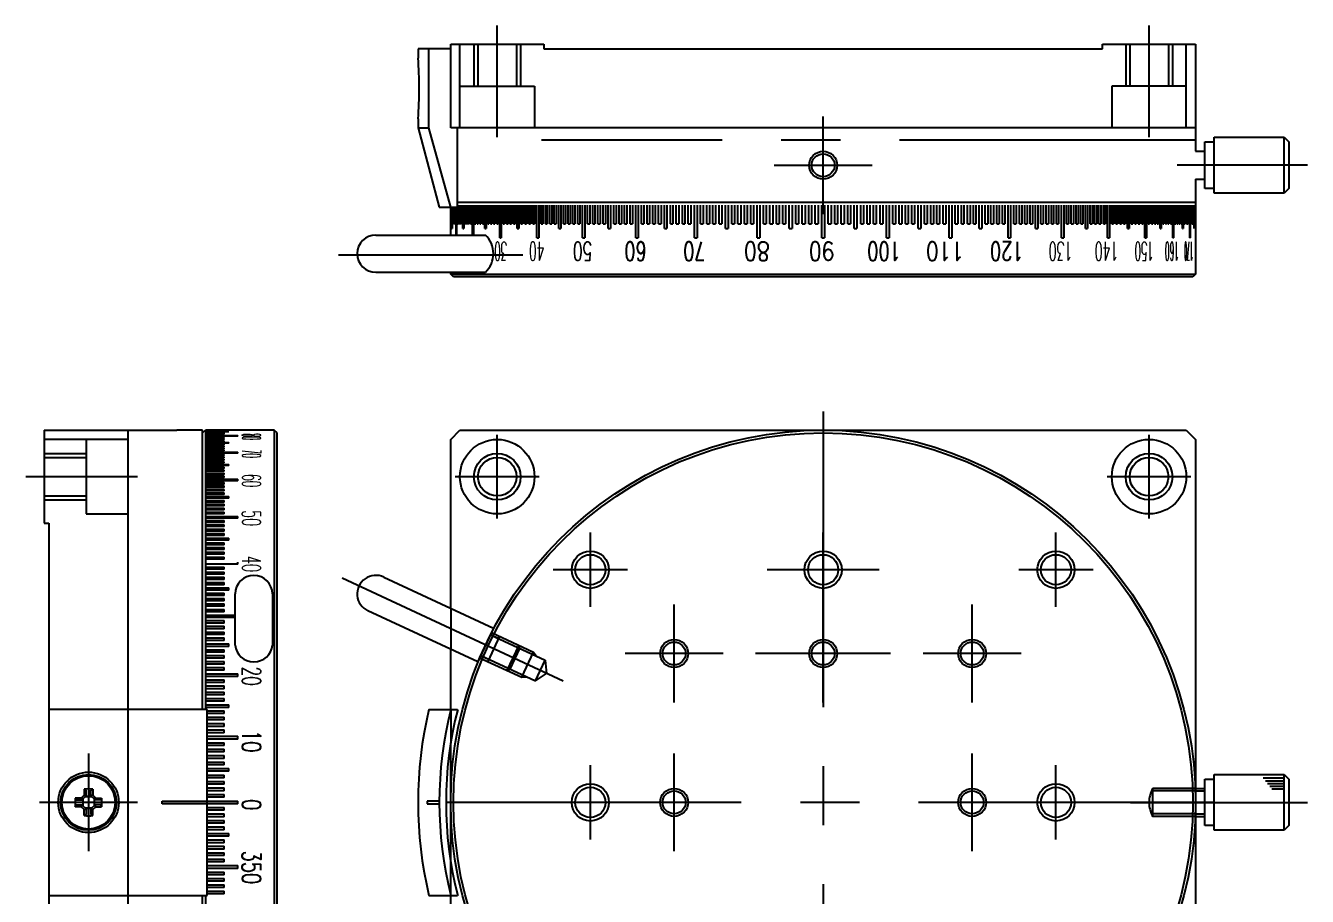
# Model space of a CAD drawing. Extents: x 1 to 298, y 0 to 185.
# Drawn here: x 9.8 to 147.4, y 91.8 to 185.4 of the extents above; entities that cross this region are included whole.
import ezdxf

# ---------------------------------------------------------------- set-up
doc = ezdxf.new("R2010")
doc.units = 0
doc.linetypes.add('CENTER', pattern=[50.8, 31.75, -6.35, 6.35, -6.35])
doc.linetypes.add('DASHED', pattern=[19.05, 12.7, -6.35])
doc.layers.get('0').update_dxf_attribs({"linetype": 'CONTINUOUS'})
doc.layers.add('CENTER', color=1, linetype='CENTER')
doc.styles.get("Standard").update_dxf_attribs({"font": 'txt.shx', "height": 3, "bigfont": 'bigfont.shx'})

msp = doc.modelspace()

# ---------------------------------------------------------------- linework, layer by layer
at = {"color": 7, "linetype": 'CONTINUOUS'}
for p, q in [((55.43, 174.41), (55.43, 183.41)), ((55.43, 183.41), (65.43, 183.41)), ((56.43, 174.41), (56.43, 183.41)), ((65.43, 183.41), (65.43, 182.91)), ((125.43, 182.91), (125.43, 183.41)), ((125.43, 183.41), (135.43, 183.41)), ((134.43, 174.41), (134.43, 183.41)), ((135.43, 183.41), (135.43, 171.91)), ((55.43, 182.91), (51.93, 182.91)), ((51.93, 182.91), (51.93, 181.91)), ((53.09, 174.41), (53.09, 182.91)), ((65.43, 182.91), (125.43, 182.91)), ((51.93, 175.41), (51.93, 174.41)), ((51.93, 174.41), (54.21, 165.91)), ((51.93, 174.41), (53.09, 174.41)), ((55.44, 165.91), (53.09, 174.41)), ((135.43, 174.41), (55.43, 174.41)), ((56.18, 165.91), (56.18, 174.41)), ((136.43, 167.91), (136.43, 172.91)), ((136.43, 172.91), (137.43, 172.91)), ((137.43, 167.41), (137.43, 173.41)), ((137.43, 173.41), (144.93, 173.41)), ((144.93, 173.41), (145.43, 172.91)), ((144.93, 167.41), (144.93, 173.41)), ((145.43, 172.91), (145.43, 167.91)), ((135.43, 171.91), (136.43, 171.91)), ((135.43, 168.91), (135.43, 158.71)), ((135.43, 168.91), (136.43, 168.91)), ((137.43, 167.91), (136.43, 167.91)), ((144.93, 167.41), (137.43, 167.41)), ((145.43, 167.91), (144.93, 167.41)), ((54.21, 165.91), (56.18, 165.91)), ((55.43, 162.91), (55.43, 165.91)), ((55.43, 164.11), (55.43, 165.91)), ((55.44, 165.91), (55.44, 164.11)), ((55.45, 164.11), (55.45, 165.91)), ((55.46, 165.91), (55.46, 164.11)), ((55.48, 164.11), (55.48, 165.91)), ((55.49, 165.91), (55.49, 164.11)), ((55.52, 164.11), (55.52, 165.91)), ((55.54, 165.91), (55.54, 164.11)), ((55.57, 163.61), (55.57, 165.91)), ((55.59, 165.91), (55.59, 163.61)), ((55.63, 164.11), (55.63, 165.91)), ((55.66, 165.91), (55.66, 164.11)), ((55.71, 164.11), (55.71, 165.91)), ((55.75, 165.91), (55.75, 164.11)), ((55.8, 164.11), (55.8, 165.91)), ((55.84, 165.91), (55.84, 164.11)), ((55.9, 164.11), (55.9, 165.91)), ((55.95, 165.91), (55.95, 164.11)), ((56.01, 162.91), (56.01, 165.91)), ((56.06, 165.91), (56.06, 162.91)), ((56.14, 164.11), (56.14, 165.91)), ((135.43, 166.41), (56.18, 166.41)), ((56.19, 166.11), (56.19, 164.11)), ((56.27, 164.11), (56.27, 166.11)), ((56.33, 166.11), (56.33, 164.11)), ((56.42, 164.11), (56.42, 166.11)), ((56.49, 166.11), (56.49, 164.11)), ((56.58, 164.11), (56.58, 166.11)), ((56.65, 166.11), (56.65, 164.11)), ((56.75, 163.61), (56.75, 166.11)), ((56.83, 166.11), (56.83, 163.61)), ((56.94, 164.11), (56.94, 166.11)), ((57.02, 166.11), (57.02, 164.11)), ((57.13, 164.11), (57.13, 166.11)), ((57.22, 166.11), (57.22, 164.11)), ((57.34, 164.11), (57.34, 166.11)), ((57.43, 166.11), (57.43, 164.11)), ((57.56, 164.11), (57.56, 166.11)), ((57.66, 166.11), (57.66, 164.11)), ((57.79, 162.91), (57.79, 166.11)), ((57.89, 166.11), (57.89, 162.91)), ((58.03, 164.11), (58.03, 166.11)), ((58.14, 166.11), (58.14, 164.11)), ((58.29, 164.11), (58.29, 166.11)), ((58.4, 166.11), (58.4, 164.11)), ((58.55, 164.11), (58.55, 166.11)), ((58.67, 166.11), (58.67, 164.11)), ((58.83, 164.11), (58.83, 166.11)), ((58.95, 166.11), (58.95, 164.11)), ((59.11, 163.61), (59.11, 166.11)), ((59.24, 166.11), (59.24, 163.61)), ((59.41, 164.11), (59.41, 166.11)), ((59.54, 166.11), (59.54, 164.11)), ((59.72, 164.11), (59.72, 166.11)), ((59.86, 166.11), (59.86, 164.11)), ((60.04, 164.11), (60.04, 166.11)), ((60.18, 166.11), (60.18, 164.11)), ((60.37, 164.11), (60.37, 166.11)), ((60.52, 166.11), (60.52, 164.11)), ((60.71, 162.61), (60.71, 166.11)), ((60.86, 166.11), (60.86, 162.61)), ((61.07, 164.11), (61.07, 166.11)), ((61.22, 166.11), (61.22, 164.11)), ((61.43, 164.11), (61.43, 166.11)), ((61.59, 166.11), (61.59, 164.11)), ((61.8, 164.11), (61.8, 166.11)), ((61.96, 166.11), (61.96, 164.11)), ((62.18, 164.11), (62.18, 166.11)), ((62.35, 166.11), (62.35, 164.11)), ((62.58, 163.61), (62.58, 166.11)), ((62.75, 166.11), (62.75, 163.61)), ((62.98, 164.11), (62.98, 166.11)), ((63.16, 166.11), (63.16, 164.11)), ((63.39, 164.11), (63.39, 166.11)), ((63.57, 166.11), (63.57, 164.11)), ((63.82, 164.11), (63.82, 166.11)), ((64, 166.11), (64, 164.11)), ((64.25, 164.11), (64.25, 166.11)), ((64.44, 166.11), (64.44, 164.11)), ((64.69, 162.61), (64.69, 166.11)), ((64.88, 166.11), (64.88, 162.61)), ((65.14, 164.11), (65.14, 166.11)), ((65.34, 166.11), (65.34, 164.11)), ((65.6, 164.11), (65.6, 166.11)), ((65.8, 166.11), (65.8, 164.11)), ((66.07, 164.11), (66.07, 166.11)), ((66.28, 166.11), (66.28, 164.11)), ((66.55, 164.11), (66.55, 166.11)), ((66.76, 166.11), (66.76, 164.11)), ((67.04, 163.61), (67.04, 166.11)), ((67.25, 166.11), (67.25, 163.61)), ((67.53, 164.11), (67.53, 166.11)), ((67.75, 166.11), (67.75, 164.11)), ((68.04, 164.11), (68.04, 166.11)), ((68.26, 166.11), (68.26, 164.11)), ((68.55, 164.11), (68.55, 166.11)), ((68.78, 166.11), (68.78, 164.11)), ((69.07, 164.11), (69.07, 166.11)), ((69.3, 166.11), (69.3, 164.11)), ((69.6, 162.61), (69.6, 166.11)), ((69.83, 166.11), (69.83, 162.61)), ((70.14, 164.11), (70.14, 166.11)), ((70.37, 166.11), (70.37, 164.11)), ((70.68, 164.11), (70.68, 166.11)), ((70.92, 166.11), (70.92, 164.11)), ((71.24, 164.11), (71.24, 166.11)), ((71.48, 166.11), (71.48, 164.11)), ((71.8, 164.11), (71.8, 166.11)), ((72.04, 166.11), (72.04, 164.11)), ((72.36, 163.61), (72.36, 166.11)), ((72.61, 166.11), (72.61, 163.61)), ((72.94, 164.11), (72.94, 166.11)), ((73.19, 166.11), (73.19, 164.11)), ((73.52, 164.11), (73.52, 166.11)), ((73.77, 166.11), (73.77, 164.11)), ((74.1, 164.11), (74.1, 166.11)), ((74.36, 166.11), (74.36, 164.11)), ((74.7, 164.11), (74.7, 166.11)), ((74.96, 166.11), (74.96, 164.11)), ((75.3, 162.61), (75.3, 166.11)), ((75.56, 166.11), (75.56, 162.61)), ((75.91, 164.11), (75.91, 166.11)), ((76.17, 166.11), (76.17, 164.11)), ((76.52, 164.11), (76.52, 166.11)), ((76.78, 166.11), (76.78, 164.11)), ((77.14, 164.11), (77.14, 166.11)), ((77.4, 166.11), (77.4, 164.11)), ((77.76, 164.11), (77.76, 166.11)), ((78.03, 166.11), (78.03, 164.11)), ((78.39, 163.61), (78.39, 166.11)), ((78.66, 166.11), (78.66, 163.61)), ((79.02, 164.11), (79.02, 166.11)), ((79.3, 166.11), (79.3, 164.11)), ((79.66, 164.11), (79.66, 166.11)), ((79.94, 166.11), (79.94, 164.11)), ((80.31, 164.11), (80.31, 166.11)), ((80.58, 166.11), (80.58, 164.11)), ((80.95, 164.11), (80.95, 166.11)), ((81.23, 166.11), (81.23, 164.11)), ((81.61, 162.61), (81.61, 166.11)), ((81.89, 166.11), (81.89, 162.61)), ((82.26, 164.11), (82.26, 166.11)), ((82.55, 166.11), (82.55, 164.11)), ((82.93, 164.11), (82.93, 166.11)), ((83.21, 166.11), (83.21, 164.11)), ((83.59, 164.11), (83.59, 166.11)), ((83.88, 166.11), (83.88, 164.11)), ((84.26, 164.11), (84.26, 166.11)), ((84.55, 166.11), (84.55, 164.11)), ((84.93, 163.61), (84.93, 166.11)), ((85.22, 166.11), (85.22, 163.61)), ((85.61, 164.11), (85.61, 166.11)), ((85.9, 166.11), (85.9, 164.11)), ((86.28, 164.11), (86.28, 166.11)), ((86.58, 166.11), (86.58, 164.11)), ((86.97, 164.11), (86.97, 166.11)), ((87.26, 166.11), (87.26, 164.11)), ((87.65, 164.11), (87.65, 166.11)), ((87.94, 166.11), (87.94, 164.11)), ((88.34, 162.61), (88.34, 166.11)), ((88.63, 166.11), (88.63, 162.61)), ((89.02, 164.11), (89.02, 166.11)), ((89.32, 166.11), (89.32, 164.11)), ((89.71, 164.11), (89.71, 166.11)), ((90.01, 166.11), (90.01, 164.11)), ((90.41, 164.11), (90.41, 166.11)), ((90.7, 166.11), (90.7, 164.11)), ((91.1, 164.11), (91.1, 166.11)), ((91.4, 166.11), (91.4, 164.11)), ((91.79, 163.61), (91.79, 166.11)), ((92.09, 166.11), (92.09, 163.61)), ((92.49, 164.11), (92.49, 166.11)), ((92.79, 166.11), (92.79, 164.11)), ((93.19, 164.11), (93.19, 166.11)), ((93.49, 166.11), (93.49, 164.11)), ((93.88, 164.11), (93.88, 166.11)), ((94.18, 166.11), (94.18, 164.11)), ((94.58, 164.11), (94.58, 166.11)), ((94.88, 166.11), (94.88, 164.11)), ((95.28, 162.61), (95.28, 166.11)), ((95.58, 166.11), (95.58, 162.61)), ((95.98, 164.11), (95.98, 166.11)), ((96.28, 166.11), (96.28, 164.11)), ((96.67, 164.11), (96.67, 166.11)), ((96.97, 166.11), (96.97, 164.11)), ((97.37, 164.11), (97.37, 166.11)), ((97.67, 166.11), (97.67, 164.11)), ((98.07, 164.11), (98.07, 166.11)), ((98.37, 166.11), (98.37, 164.11)), ((98.77, 163.61), (98.77, 166.11)), ((99.06, 166.11), (99.06, 163.61)), ((99.46, 164.11), (99.46, 166.11)), ((99.76, 166.11), (99.76, 164.11)), ((100.15, 164.11), (100.15, 166.11)), ((100.45, 166.11), (100.45, 164.11)), ((100.85, 164.11), (100.85, 166.11)), ((101.14, 166.11), (101.14, 164.11)), ((101.54, 164.11), (101.54, 166.11)), ((101.83, 166.11), (101.83, 164.11)), ((102.23, 162.61), (102.23, 166.11)), ((102.52, 166.11), (102.52, 162.61)), ((102.91, 164.11), (102.91, 166.11)), ((103.21, 166.11), (103.21, 164.11)), ((103.6, 164.11), (103.6, 166.11)), ((103.89, 166.11), (103.89, 164.11)), ((104.28, 164.11), (104.28, 166.11)), ((104.57, 166.11), (104.57, 164.11)), ((104.96, 164.11), (104.96, 166.11)), ((105.25, 166.11), (105.25, 164.11)), ((105.64, 163.61), (105.64, 166.11)), ((105.93, 166.11), (105.93, 163.61)), ((106.31, 164.11), (106.31, 166.11)), ((106.6, 166.11), (106.6, 164.11)), ((106.98, 164.11), (106.98, 166.11)), ((107.27, 166.11), (107.27, 164.11)), ((107.65, 164.11), (107.65, 166.11)), ((107.93, 166.11), (107.93, 164.11)), ((108.31, 164.11), (108.31, 166.11)), ((108.59, 166.11), (108.59, 164.11)), ((108.97, 162.61), (108.97, 166.11)), ((109.25, 166.11), (109.25, 162.61)), ((109.62, 164.11), (109.62, 166.11)), ((109.9, 166.11), (109.9, 164.11)), ((110.27, 164.11), (110.27, 166.11)), ((110.55, 166.11), (110.55, 164.11)), ((110.92, 164.11), (110.92, 166.11)), ((111.2, 166.11), (111.2, 164.11)), ((111.56, 164.11), (111.56, 166.11)), ((111.84, 166.11), (111.84, 164.11)), ((112.2, 163.61), (112.2, 166.11)), ((112.47, 166.11), (112.47, 163.61)), ((112.83, 164.11), (112.83, 166.11)), ((113.1, 166.11), (113.1, 164.11)), ((113.45, 164.11), (113.45, 166.11)), ((113.72, 166.11), (113.72, 164.11)), ((114.08, 164.11), (114.08, 166.11)), ((114.34, 166.11), (114.34, 164.11)), ((114.69, 164.11), (114.69, 166.11)), ((114.95, 166.11), (114.95, 164.11)), ((115.3, 162.61), (115.3, 166.11)), ((115.56, 166.11), (115.56, 162.61)), ((115.9, 164.11), (115.9, 166.11)), ((116.16, 166.11), (116.16, 164.11)), ((116.5, 164.11), (116.5, 166.11)), ((116.75, 166.11), (116.75, 164.11)), ((117.09, 164.11), (117.09, 166.11)), ((117.34, 166.11), (117.34, 164.11)), ((117.67, 164.11), (117.67, 166.11)), ((117.92, 166.11), (117.92, 164.11)), ((118.25, 163.61), (118.25, 166.11)), ((118.49, 166.11), (118.49, 163.61)), ((118.82, 164.11), (118.82, 166.11)), ((119.06, 166.11), (119.06, 164.11)), ((119.38, 164.11), (119.38, 166.11)), ((119.62, 166.11), (119.62, 164.11)), ((119.94, 164.11), (119.94, 166.11)), ((120.17, 166.11), (120.17, 164.11)), ((120.48, 164.11), (120.48, 166.11)), ((120.72, 166.11), (120.72, 164.11)), ((121.03, 162.61), (121.03, 166.11)), ((121.26, 166.11), (121.26, 162.61)), ((121.56, 164.11), (121.56, 166.11)), ((121.78, 166.11), (121.78, 164.11)), ((122.08, 164.11), (122.08, 166.11)), ((122.31, 166.11), (122.31, 164.11)), ((122.6, 164.11), (122.6, 166.11)), ((122.82, 166.11), (122.82, 164.11)), ((123.11, 164.11), (123.11, 166.11)), ((123.32, 166.11), (123.32, 164.11)), ((123.61, 163.61), (123.61, 166.11)), ((123.82, 166.11), (123.82, 163.61)), ((124.1, 164.11), (124.1, 166.11)), ((124.31, 166.11), (124.31, 164.11)), ((124.58, 164.11), (124.58, 166.11)), ((124.79, 166.11), (124.79, 164.11)), ((125.05, 164.11), (125.05, 166.11)), ((125.25, 166.11), (125.25, 164.11)), ((125.52, 164.11), (125.52, 166.11)), ((125.72, 166.11), (125.72, 164.11)), ((125.97, 162.61), (125.97, 166.11)), ((126.17, 166.11), (126.17, 162.61)), ((126.42, 164.11), (126.42, 166.11)), ((126.61, 166.11), (126.61, 164.11)), ((126.86, 164.11), (126.86, 166.11)), ((127.04, 166.11), (127.04, 164.11)), ((127.28, 164.11), (127.28, 166.11)), ((127.46, 166.11), (127.46, 164.11)), ((127.7, 164.11), (127.7, 166.11)), ((127.88, 166.11), (127.88, 164.11)), ((128.11, 163.61), (128.11, 166.11)), ((128.28, 166.11), (128.28, 163.61)), ((128.51, 164.11), (128.51, 166.11)), ((128.67, 166.11), (128.67, 164.11)), ((128.89, 164.11), (128.89, 166.11)), ((129.06, 166.11), (129.06, 164.11)), ((129.27, 164.11), (129.27, 166.11)), ((129.43, 166.11), (129.43, 164.11)), ((129.64, 164.11), (129.64, 166.11)), ((129.79, 166.11), (129.79, 164.11)), ((129.99, 162.61), (129.99, 166.11)), ((130.14, 166.11), (130.14, 162.61)), ((130.34, 164.11), (130.34, 166.11)), ((130.49, 166.11), (130.49, 164.11)), ((130.68, 164.11), (130.68, 166.11)), ((130.82, 166.11), (130.82, 164.11)), ((131, 164.11), (131, 166.11)), ((131.14, 166.11), (131.14, 164.11)), ((131.31, 164.11), (131.31, 166.11)), ((131.45, 166.11), (131.45, 164.11)), ((131.62, 163.61), (131.62, 166.11)), ((131.74, 166.11), (131.74, 163.61)), ((131.91, 164.11), (131.91, 166.11)), ((132.03, 166.11), (132.03, 164.11)), ((132.19, 164.11), (132.19, 166.11)), ((132.31, 166.11), (132.31, 164.11)), ((132.46, 164.11), (132.46, 166.11)), ((132.57, 166.11), (132.57, 164.11)), ((132.72, 164.11), (132.72, 166.11)), ((132.83, 166.11), (132.83, 164.11)), ((132.97, 162.61), (132.97, 166.11)), ((133.07, 166.11), (133.07, 162.61)), ((133.2, 164.11), (133.2, 166.11)), ((133.3, 166.11), (133.3, 164.11)), ((133.42, 164.11), (133.42, 166.11)), ((133.52, 166.11), (133.52, 164.11)), ((133.64, 164.11), (133.64, 166.11)), ((133.72, 166.11), (133.72, 164.11)), ((133.84, 164.11), (133.84, 166.11)), ((133.92, 166.11), (133.92, 164.11)), ((134.03, 163.61), (134.03, 166.11)), ((134.1, 166.11), (134.1, 163.61)), ((134.2, 164.11), (134.2, 166.11)), ((134.28, 166.11), (134.28, 164.11)), ((134.37, 164.11), (134.37, 166.11)), ((134.44, 166.11), (134.44, 164.11)), ((134.52, 164.11), (134.52, 166.11)), ((134.59, 166.11), (134.59, 164.11)), ((134.67, 164.11), (134.67, 166.11)), ((134.72, 166.11), (134.72, 164.11)), ((134.8, 162.61), (134.8, 166.11)), ((134.85, 166.11), (134.85, 162.61)), ((134.91, 164.11), (134.91, 166.11)), ((134.96, 166.11), (134.96, 164.11)), ((135.02, 164.11), (135.02, 166.11)), ((135.06, 166.11), (135.06, 164.11)), ((135.11, 164.11), (135.11, 166.11)), ((135.15, 166.11), (135.15, 164.11)), ((135.19, 164.11), (135.19, 166.11)), ((135.23, 166.11), (135.23, 164.11)), ((135.26, 163.61), (135.26, 166.11)), ((135.29, 166.11), (135.29, 163.61)), ((135.32, 164.11), (135.32, 166.11)), ((135.34, 166.11), (135.34, 164.11)), ((135.37, 164.11), (135.37, 166.11)), ((135.38, 166.11), (135.38, 164.11)), ((135.4, 164.11), (135.4, 166.11)), ((135.41, 166.11), (135.41, 164.11)), ((135.42, 164.11), (135.42, 166.11)), ((135.43, 166.11), (135.43, 164.11)), ((55.43, 164.11), (55.44, 164.11)), ((55.45, 164.11), (55.46, 164.11)), ((55.48, 164.11), (55.49, 164.11)), ((55.52, 164.11), (55.54, 164.11)), ((55.63, 164.11), (55.66, 164.11)), ((55.71, 164.11), (55.75, 164.11)), ((55.8, 164.11), (55.84, 164.11)), ((55.9, 164.11), (55.95, 164.11)), ((56.14, 164.11), (56.19, 164.11)), ((56.27, 164.11), (56.33, 164.11)), ((56.42, 164.11), (56.49, 164.11)), ((56.58, 164.11), (56.65, 164.11)), ((56.94, 164.11), (57.02, 164.11)), ((57.13, 164.11), (57.22, 164.11)), ((57.34, 164.11), (57.43, 164.11)), ((57.56, 164.11), (57.66, 164.11)), ((58.03, 164.11), (58.14, 164.11)), ((58.29, 164.11), (58.4, 164.11)), ((58.55, 164.11), (58.67, 164.11)), ((58.83, 164.11), (58.95, 164.11)), ((59.41, 164.11), (59.54, 164.11)), ((59.72, 164.11), (59.86, 164.11)), ((60.04, 164.11), (60.18, 164.11)), ((60.37, 164.11), (60.52, 164.11)), ((61.07, 164.11), (61.22, 164.11)), ((61.43, 164.11), (61.59, 164.11)), ((61.8, 164.11), (61.96, 164.11)), ((62.18, 164.11), (62.35, 164.11)), ((62.98, 164.11), (63.16, 164.11)), ((63.39, 164.11), (63.57, 164.11)), ((63.82, 164.11), (64, 164.11)), ((64.25, 164.11), (64.44, 164.11)), ((65.14, 164.11), (65.34, 164.11)), ((65.6, 164.11), (65.8, 164.11)), ((66.07, 164.11), (66.28, 164.11)), ((66.55, 164.11), (66.76, 164.11)), ((67.53, 164.11), (67.75, 164.11)), ((68.04, 164.11), (68.26, 164.11)), ((68.55, 164.11), (68.78, 164.11)), ((69.07, 164.11), (69.3, 164.11)), ((70.14, 164.11), (70.37, 164.11)), ((70.68, 164.11), (70.92, 164.11)), ((71.24, 164.11), (71.48, 164.11)), ((71.8, 164.11), (72.04, 164.11)), ((72.94, 164.11), (73.19, 164.11)), ((73.52, 164.11), (73.77, 164.11)), ((74.1, 164.11), (74.36, 164.11)), ((74.7, 164.11), (74.96, 164.11)), ((75.91, 164.11), (76.17, 164.11)), ((76.52, 164.11), (76.78, 164.11)), ((77.14, 164.11), (77.4, 164.11)), ((77.76, 164.11), (78.03, 164.11)), ((79.02, 164.11), (79.3, 164.11)), ((79.66, 164.11), (79.94, 164.11)), ((80.31, 164.11), (80.58, 164.11)), ((80.95, 164.11), (81.23, 164.11)), ((82.26, 164.11), (82.55, 164.11)), ((82.93, 164.11), (83.21, 164.11)), ((83.59, 164.11), (83.88, 164.11)), ((84.26, 164.11), (84.55, 164.11)), ((85.61, 164.11), (85.9, 164.11)), ((86.28, 164.11), (86.58, 164.11)), ((86.97, 164.11), (87.26, 164.11)), ((87.65, 164.11), (87.94, 164.11)), ((89.02, 164.11), (89.32, 164.11)), ((89.71, 164.11), (90.01, 164.11)), ((90.41, 164.11), (90.7, 164.11)), ((91.1, 164.11), (91.4, 164.11)), ((92.49, 164.11), (92.79, 164.11)), ((93.19, 164.11), (93.49, 164.11)), ((93.88, 164.11), (94.18, 164.11)), ((94.58, 164.11), (94.88, 164.11)), ((95.98, 164.11), (96.28, 164.11)), ((96.67, 164.11), (96.97, 164.11)), ((97.37, 164.11), (97.67, 164.11)), ((98.07, 164.11), (98.37, 164.11)), ((99.46, 164.11), (99.76, 164.11)), ((100.15, 164.11), (100.45, 164.11)), ((100.85, 164.11), (101.14, 164.11)), ((101.54, 164.11), (101.83, 164.11)), ((102.91, 164.11), (103.21, 164.11)), ((103.6, 164.11), (103.89, 164.11)), ((104.28, 164.11), (104.57, 164.11)), ((104.96, 164.11), (105.25, 164.11)), ((106.31, 164.11), (106.6, 164.11)), ((106.98, 164.11), (107.27, 164.11)), ((107.65, 164.11), (107.93, 164.11)), ((108.31, 164.11), (108.59, 164.11)), ((109.62, 164.11), (109.9, 164.11)), ((110.27, 164.11), (110.55, 164.11)), ((110.92, 164.11), (111.2, 164.11)), ((111.56, 164.11), (111.84, 164.11)), ((112.83, 164.11), (113.1, 164.11)), ((113.45, 164.11), (113.72, 164.11)), ((114.08, 164.11), (114.34, 164.11)), ((114.69, 164.11), (114.95, 164.11)), ((115.9, 164.11), (116.16, 164.11)), ((116.5, 164.11), (116.75, 164.11)), ((117.09, 164.11), (117.34, 164.11)), ((117.67, 164.11), (117.92, 164.11)), ((118.82, 164.11), (119.06, 164.11)), ((119.38, 164.11), (119.62, 164.11)), ((119.94, 164.11), (120.17, 164.11)), ((120.48, 164.11), (120.72, 164.11)), ((121.56, 164.11), (121.78, 164.11)), ((122.08, 164.11), (122.31, 164.11)), ((122.6, 164.11), (122.82, 164.11)), ((123.11, 164.11), (123.32, 164.11)), ((124.1, 164.11), (124.31, 164.11)), ((124.58, 164.11), (124.79, 164.11)), ((125.05, 164.11), (125.25, 164.11)), ((125.52, 164.11), (125.72, 164.11)), ((126.42, 164.11), (126.61, 164.11)), ((126.86, 164.11), (127.04, 164.11)), ((127.28, 164.11), (127.46, 164.11)), ((127.7, 164.11), (127.88, 164.11)), ((128.51, 164.11), (128.67, 164.11)), ((128.89, 164.11), (129.06, 164.11)), ((129.27, 164.11), (129.43, 164.11)), ((129.64, 164.11), (129.79, 164.11)), ((130.34, 164.11), (130.49, 164.11)), ((130.68, 164.11), (130.82, 164.11)), ((131, 164.11), (131.14, 164.11)), ((131.31, 164.11), (131.45, 164.11)), ((131.91, 164.11), (132.03, 164.11)), ((132.19, 164.11), (132.31, 164.11)), ((132.46, 164.11), (132.57, 164.11)), ((132.72, 164.11), (132.83, 164.11)), ((133.2, 164.11), (133.3, 164.11)), ((133.42, 164.11), (133.52, 164.11)), ((133.64, 164.11), (133.72, 164.11)), ((133.84, 164.11), (133.92, 164.11)), ((134.2, 164.11), (134.28, 164.11)), ((134.37, 164.11), (134.44, 164.11)), ((134.52, 164.11), (134.59, 164.11)), ((134.67, 164.11), (134.72, 164.11)), ((134.91, 164.11), (134.96, 164.11)), ((135.02, 164.11), (135.06, 164.11)), ((135.11, 164.11), (135.15, 164.11)), ((135.19, 164.11), (135.23, 164.11)), ((135.32, 164.11), (135.34, 164.11)), ((135.37, 164.11), (135.38, 164.11)), ((135.4, 164.11), (135.41, 164.11)), ((135.42, 164.11), (135.43, 164.11)), ((47.39, 162.91), (59.18, 162.91)), ((55.57, 163.61), (55.59, 163.61)), ((56.75, 163.61), (56.83, 163.61)), ((59.11, 163.61), (59.24, 163.61)), ((60.71, 162.61), (60.86, 162.61)), ((62.58, 163.61), (62.75, 163.61)), ((64.69, 162.61), (64.88, 162.61)), ((67.04, 163.61), (67.25, 163.61)), ((69.6, 162.61), (69.83, 162.61)), ((72.36, 163.61), (72.61, 163.61)), ((75.3, 162.61), (75.56, 162.61)), ((78.39, 163.61), (78.66, 163.61)), ((81.61, 162.61), (81.89, 162.61)), ((84.93, 163.61), (85.22, 163.61)), ((88.34, 162.61), (88.63, 162.61)), ((91.79, 163.61), (92.09, 163.61)), ((95.28, 162.61), (95.58, 162.61)), ((98.77, 163.61), (99.06, 163.61)), ((102.23, 162.61), (102.52, 162.61)), ((105.64, 163.61), (105.93, 163.61)), ((108.97, 162.61), (109.25, 162.61)), ((112.2, 163.61), (112.47, 163.61)), ((115.3, 162.61), (115.56, 162.61)), ((118.25, 163.61), (118.49, 163.61)), ((121.03, 162.61), (121.26, 162.61)), ((123.61, 163.61), (123.82, 163.61)), ((125.97, 162.61), (126.17, 162.61)), ((128.11, 163.61), (128.28, 163.61)), ((129.99, 162.61), (130.14, 162.61)), ((131.62, 163.61), (131.74, 163.61)), ((132.97, 162.61), (133.07, 162.61)), ((134.03, 163.61), (134.1, 163.61)), ((134.8, 162.61), (134.85, 162.61)), ((135.26, 163.61), (135.29, 163.61)), ((47.39, 158.91), (59.18, 158.91)), ((55.43, 158.71), (55.43, 158.91)), ((55.73, 158.41), (55.43, 158.71)), ((55.43, 158.71), (135.43, 158.71)), ((135.13, 158.41), (55.73, 158.41)), ((135.43, 158.71), (135.13, 158.41)), ((11.79, 141.94), (11.79, 131.94)), ((11.79, 141.94), (23.56, 141.94)), ((20.79, 61.94), (20.79, 141.94)), ((28.79, 141.94), (26.01, 141.94)), ((28.79, 111.94), (28.79, 141.94)), ((28.79, 141.64), (29.09, 141.94)), ((29.09, 141.94), (29.09, 111.94)), ((36.49, 141.94), (29.09, 141.94)), ((29.09, 141.94), (31.09, 141.94)), ((31.09, 141.94), (29.09, 141.94)), ((29.09, 141.93), (31.09, 141.93)), ((31.09, 141.92), (29.09, 141.92)), ((29.09, 141.9), (31.09, 141.9)), ((31.09, 141.88), (29.09, 141.88)), ((29.09, 141.86), (31.09, 141.86)), ((31.09, 141.84), (29.09, 141.84)), ((29.09, 141.81), (31.59, 141.81)), ((31.59, 141.78), (29.09, 141.78)), ((31.09, 141.94), (31.09, 141.94)), ((31.09, 141.92), (31.09, 141.93)), ((31.09, 141.88), (31.09, 141.9)), ((31.09, 141.84), (31.09, 141.86)), ((31.59, 141.78), (31.59, 141.81)), ((36.79, 141.64), (36.49, 141.94)), ((36.49, 141.94), (36.49, 61.94)), ((55.43, 140.94), (56.43, 141.94)), ((56.43, 141.94), (134.43, 141.94)), ((134.43, 141.94), (135.43, 140.94)), ((20.79, 140.94), (11.79, 140.94)), ((29.09, 141.74), (31.09, 141.74)), ((31.09, 141.71), (29.09, 141.71)), ((29.09, 141.67), (31.09, 141.67)), ((31.09, 141.63), (29.09, 141.63)), ((29.09, 141.58), (31.09, 141.58)), ((31.09, 141.53), (29.09, 141.53)), ((29.09, 141.48), (31.09, 141.48)), ((31.09, 141.43), (29.09, 141.43)), ((29.09, 141.36), (32.59, 141.36)), ((32.59, 141.31), (29.09, 141.31)), ((29.09, 141.24), (31.09, 141.24)), ((31.09, 141.18), (29.09, 141.18)), ((29.09, 141.1), (31.09, 141.1)), ((31.09, 141.04), (29.09, 141.04)), ((29.09, 140.95), (31.09, 140.95)), ((31.09, 140.89), (29.09, 140.89)), ((29.09, 140.79), (31.09, 140.79)), ((31.09, 140.72), (29.09, 140.72)), ((29.09, 140.62), (31.59, 140.62)), ((31.59, 140.54), (29.09, 140.54)), ((29.09, 140.44), (31.09, 140.44)), ((31.09, 141.71), (31.09, 141.74)), ((31.09, 141.63), (31.09, 141.67)), ((31.09, 141.53), (31.09, 141.58)), ((31.09, 141.43), (31.09, 141.48)), ((31.09, 141.18), (31.09, 141.24)), ((31.09, 141.04), (31.09, 141.1)), ((31.09, 140.89), (31.09, 140.95)), ((31.09, 140.72), (31.09, 140.79)), ((31.09, 140.35), (31.09, 140.44)), ((31.59, 140.54), (31.59, 140.62)), ((32.59, 141.31), (32.59, 141.36)), ((36.79, 62.24), (36.79, 141.64)), ((55.43, 122.8), (55.43, 140.94)), ((135.43, 140.94), (135.43, 62.94)), ((31.09, 140.35), (29.09, 140.35)), ((29.09, 140.24), (31.09, 140.24)), ((31.09, 140.15), (29.09, 140.15)), ((29.09, 140.03), (31.09, 140.03)), ((31.09, 139.94), (29.09, 139.94)), ((29.09, 139.81), (31.09, 139.81)), ((31.09, 139.72), (29.09, 139.72)), ((29.09, 139.58), (32.59, 139.58)), ((32.59, 139.48), (29.09, 139.48)), ((29.09, 139.34), (31.09, 139.34)), ((31.09, 139.23), (29.09, 139.23)), ((29.09, 139.09), (31.09, 139.09)), ((31.09, 140.15), (31.09, 140.24)), ((31.09, 139.94), (31.09, 140.03)), ((31.09, 139.72), (31.09, 139.81)), ((31.09, 139.23), (31.09, 139.34)), ((31.09, 138.98), (31.09, 139.09)), ((32.59, 139.48), (32.59, 139.58)), ((31.09, 138.98), (29.09, 138.98)), ((29.09, 138.82), (31.09, 138.82)), ((31.09, 138.71), (29.09, 138.71)), ((29.09, 138.55), (31.09, 138.55)), ((31.09, 138.43), (29.09, 138.43)), ((29.09, 138.26), (31.59, 138.26)), ((31.59, 138.13), (29.09, 138.13)), ((29.09, 137.96), (31.09, 137.96)), ((31.09, 137.83), (29.09, 137.83)), ((29.09, 137.65), (31.09, 137.65)), ((31.09, 138.71), (31.09, 138.82)), ((31.09, 138.43), (31.09, 138.55)), ((31.09, 137.83), (31.09, 137.96)), ((31.09, 137.52), (31.09, 137.65)), ((31.59, 138.13), (31.59, 138.26)), ((31.09, 137.52), (29.09, 137.52)), ((29.09, 137.33), (31.09, 137.33)), ((31.09, 137.19), (29.09, 137.19)), ((29.09, 137), (31.09, 137)), ((31.09, 136.86), (29.09, 136.86)), ((29.09, 136.66), (32.59, 136.66)), ((32.59, 136.51), (29.09, 136.51)), ((29.09, 136.31), (31.09, 136.31)), ((31.09, 137.19), (31.09, 137.33)), ((31.09, 136.86), (31.09, 137)), ((31.09, 136.15), (31.09, 136.31)), ((32.59, 136.51), (32.59, 136.66)), ((31.09, 136.15), (29.09, 136.15)), ((29.09, 135.95), (31.09, 135.95)), ((31.09, 135.79), (29.09, 135.79)), ((29.09, 135.57), (31.09, 135.57)), ((31.09, 135.41), (29.09, 135.41)), ((29.09, 135.19), (31.09, 135.19)), ((31.09, 135.02), (29.09, 135.02)), ((31.09, 135.79), (31.09, 135.95)), ((31.09, 135.41), (31.09, 135.57)), ((31.09, 135.02), (31.09, 135.19)), ((29.09, 134.8), (31.59, 134.8)), ((31.59, 134.62), (29.09, 134.62)), ((29.09, 134.39), (31.09, 134.39)), ((31.09, 134.22), (29.09, 134.22)), ((29.09, 133.98), (31.09, 133.98)), ((31.09, 133.8), (29.09, 133.8)), ((29.09, 133.56), (31.09, 133.56)), ((31.09, 134.22), (31.09, 134.39)), ((31.09, 133.8), (31.09, 133.98)), ((31.09, 133.37), (31.09, 133.56)), ((31.59, 134.62), (31.59, 134.8)), ((31.09, 133.37), (29.09, 133.37)), ((29.09, 133.13), (31.09, 133.13)), ((31.09, 132.94), (29.09, 132.94)), ((29.09, 132.68), (32.59, 132.68)), ((32.59, 132.49), (29.09, 132.49)), ((29.09, 132.23), (31.09, 132.23)), ((31.09, 132.94), (31.09, 133.13)), ((31.09, 132.03), (31.09, 132.23)), ((32.59, 132.49), (32.59, 132.68)), ((11.79, 131.94), (12.29, 131.94)), ((12.29, 131.94), (12.29, 71.94)), ((31.09, 132.03), (29.09, 132.03)), ((29.09, 131.77), (31.09, 131.77)), ((31.09, 131.57), (29.09, 131.57)), ((29.09, 131.3), (31.09, 131.3)), ((31.09, 131.1), (29.09, 131.1)), ((29.09, 130.82), (31.09, 130.82)), ((31.09, 131.57), (31.09, 131.77)), ((31.09, 131.1), (31.09, 131.3)), ((31.09, 130.61), (31.09, 130.82)), ((31.09, 130.61), (29.09, 130.61)), ((29.09, 130.34), (31.59, 130.34)), ((31.59, 130.12), (29.09, 130.12)), ((29.09, 129.84), (31.09, 129.84)), ((31.09, 129.62), (29.09, 129.62)), ((31.09, 129.62), (31.09, 129.84)), ((31.59, 130.12), (31.59, 130.34)), ((29.09, 129.33), (31.09, 129.33)), ((31.09, 129.12), (29.09, 129.12)), ((29.09, 128.82), (31.09, 128.82)), ((31.09, 128.6), (29.09, 128.6)), ((29.09, 128.3), (31.09, 128.3)), ((31.09, 128.07), (29.09, 128.07)), ((31.09, 129.12), (31.09, 129.33)), ((31.09, 128.6), (31.09, 128.82)), ((31.09, 128.07), (31.09, 128.3)), ((32.59, 127.54), (29.09, 127.54)), ((29.09, 127.23), (31.09, 127.23)), ((31.09, 127), (29.09, 127)), ((29.09, 126.69), (31.09, 126.69)), ((31.09, 127), (31.09, 127.23)), ((31.09, 126.45), (31.09, 126.69)), ((32.59, 127.54), (32.59, 127.77)), ((31.09, 126.45), (29.09, 126.45)), ((29.09, 126.14), (31.09, 126.14)), ((31.09, 125.9), (29.09, 125.9)), ((29.09, 125.58), (31.09, 125.58)), ((31.09, 125.33), (29.09, 125.33)), ((31.09, 125.9), (31.09, 126.14)), ((31.09, 125.33), (31.09, 125.58)), ((48.24, 126.16), (60.02, 120.66)), ((29.09, 125.01), (31.59, 125.01)), ((31.59, 124.76), (29.09, 124.76)), ((29.09, 124.44), (31.09, 124.44)), ((31.09, 124.19), (29.09, 124.19)), ((31.09, 124.19), (31.09, 124.44)), ((31.59, 124.76), (31.59, 125.01)), ((32.29, 118.85), (32.29, 124.34)), ((36.29, 124.34), (36.29, 118.85)), ((29.09, 123.86), (31.09, 123.86)), ((31.09, 123.6), (29.09, 123.6)), ((29.09, 123.27), (31.09, 123.27)), ((31.09, 123.01), (29.09, 123.01)), ((29.09, 122.67), (31.09, 122.67)), ((31.09, 123.6), (31.09, 123.86)), ((31.09, 123.01), (31.09, 123.27)), ((31.09, 122.42), (31.09, 122.67)), ((58.33, 117.04), (46.55, 122.53)), ((31.09, 122.42), (29.09, 122.42)), ((29.09, 122.07), (32.29, 122.07)), ((32.29, 121.81), (29.09, 121.81)), ((29.09, 121.47), (31.09, 121.47)), ((31.09, 121.21), (29.09, 121.21)), ((31.09, 121.21), (31.09, 121.47)), ((29.09, 120.86), (31.09, 120.86)), ((31.09, 120.59), (29.09, 120.59)), ((29.09, 120.24), (31.09, 120.24)), ((31.09, 119.97), (29.09, 119.97)), ((31.09, 120.59), (31.09, 120.86)), ((31.09, 119.97), (31.09, 120.24)), ((60.02, 120.66), (58.33, 117.04)), ((29.09, 119.61), (31.09, 119.61)), ((31.09, 119.34), (29.09, 119.34)), ((29.09, 118.99), (31.59, 118.99)), ((31.59, 118.71), (29.09, 118.71)), ((31.09, 119.34), (31.09, 119.61)), ((31.59, 118.71), (31.59, 118.99)), ((55.43, 111.91), (55.43, 118.39)), ((29.09, 118.35), (31.09, 118.35)), ((31.09, 118.08), (29.09, 118.08)), ((29.09, 117.71), (31.09, 117.71)), ((31.09, 117.44), (29.09, 117.44)), ((29.09, 117.07), (31.09, 117.07)), ((31.09, 118.08), (31.09, 118.35)), ((31.09, 117.44), (31.09, 117.71)), ((31.09, 116.79), (31.09, 117.07)), ((31.09, 116.79), (29.09, 116.79)), ((29.09, 116.42), (31.09, 116.42)), ((31.09, 116.14), (29.09, 116.14)), ((29.09, 115.77), (32.59, 115.77)), ((31.09, 116.14), (31.09, 116.42)), ((32.59, 115.48), (32.59, 115.77)), ((32.59, 115.48), (29.09, 115.48)), ((29.09, 115.11), (31.09, 115.11)), ((31.09, 114.83), (29.09, 114.83)), ((29.09, 114.45), (31.09, 114.45)), ((31.09, 114.83), (31.09, 115.11)), ((31.09, 114.16), (31.09, 114.45)), ((31.09, 114.16), (29.09, 114.16)), ((29.09, 113.78), (31.09, 113.78)), ((31.09, 113.5), (29.09, 113.5)), ((29.09, 113.11), (31.09, 113.11)), ((31.09, 113.5), (31.09, 113.78)), ((31.09, 112.83), (31.09, 113.11)), ((29.29, 111.94), (12.29, 111.94)), ((31.09, 112.83), (29.09, 112.83)), ((29.09, 112.44), (31.59, 112.44)), ((31.59, 112.15), (29.09, 112.15)), ((29.29, 91.94), (29.29, 111.94)), ((29.29, 111.77), (31.09, 111.77)), ((31.09, 111.48), (31.09, 111.77)), ((31.59, 112.15), (31.59, 112.44)), ((53.09, 111.94), (56.18, 111.94)), ((31.09, 111.48), (29.29, 111.48)), ((29.29, 111.09), (31.09, 111.09)), ((31.09, 110.8), (29.29, 110.8)), ((29.29, 110.41), (31.09, 110.41)), ((31.09, 110.8), (31.09, 111.09)), ((31.09, 110.11), (31.09, 110.41)), ((31.09, 110.11), (29.29, 110.11)), ((29.29, 109.72), (31.09, 109.72)), ((31.09, 109.43), (29.29, 109.43)), ((29.29, 109.04), (32.59, 109.04)), ((32.59, 108.74), (29.29, 108.74)), ((31.09, 109.43), (31.09, 109.72)), ((32.59, 108.74), (32.59, 109.04)), ((29.29, 108.35), (31.09, 108.35)), ((31.09, 108.05), (29.29, 108.05)), ((29.29, 107.66), (31.09, 107.66)), ((31.09, 107.36), (29.29, 107.36)), ((31.09, 108.05), (31.09, 108.35)), ((31.09, 107.36), (31.09, 107.66)), ((55.43, 95.6), (55.43, 108.29)), ((29.29, 106.97), (31.09, 106.97)), ((31.09, 106.67), (29.29, 106.67)), ((29.29, 106.28), (31.09, 106.28)), ((31.09, 106.67), (31.09, 106.97)), ((31.09, 105.98), (31.09, 106.28)), ((31.09, 105.98), (29.29, 105.98)), ((29.29, 105.58), (31.59, 105.58)), ((31.59, 105.28), (29.29, 105.28)), ((29.29, 104.88), (31.09, 104.88)), ((31.09, 104.59), (31.09, 104.88)), ((31.59, 105.28), (31.59, 105.58)), ((137.43, 98.94), (137.43, 104.94)), ((137.43, 104.94), (144.93, 104.94)), ((144.93, 98.94), (144.93, 104.94)), ((144.93, 104.94), (145.43, 104.44)), ((16.07, 103.36), (16.07, 102.73)), ((16.28, 103.26), (16.07, 103.36)), ((16.28, 102.65), (16.28, 103.26)), ((16.79, 103.26), (17, 103.36)), ((16.79, 102.65), (16.79, 103.26)), ((17, 103.36), (17, 102.73)), ((31.09, 104.59), (29.29, 104.59)), ((29.29, 104.19), (31.09, 104.19)), ((31.09, 103.89), (29.29, 103.89)), ((29.29, 103.49), (31.09, 103.49)), ((31.09, 103.89), (31.09, 104.19)), ((31.09, 103.19), (31.09, 103.49)), ((135.43, 103.44), (136.43, 103.44)), ((136.43, 99.44), (136.43, 104.44)), ((136.43, 104.44), (137.43, 104.44)), ((145.43, 104.44), (145.43, 99.44)), ((15.75, 102.41), (15.12, 102.41)), ((15.12, 102.41), (15.22, 102.2)), ((15.22, 102.2), (15.83, 102.2)), ((16.07, 102.73), (15.75, 102.41)), ((15.75, 102.41), (15.84, 102.2)), ((15.83, 102.2), (16.28, 102.65)), ((15.92, 102.28), (15.92, 101.6)), ((16.07, 102.73), (16.28, 102.64)), ((16.87, 102.56), (16.2, 102.56)), ((16.2, 102.56), (16.87, 102.56)), ((17.24, 102.2), (16.79, 102.65)), ((17, 102.73), (16.8, 102.64)), ((17, 102.73), (17.32, 102.41)), ((17.16, 102.28), (17.16, 101.6)), ((17.32, 102.41), (17.23, 102.2)), ((17.85, 102.2), (17.24, 102.2)), ((17.32, 102.41), (17.95, 102.41)), ((17.95, 102.41), (17.85, 102.2)), ((24.46, 101.79), (24.46, 102.09)), ((24.46, 102.09), (29.28, 102.09)), ((24.46, 101.79), (24.46, 102.09)), ((31.09, 103.19), (29.29, 103.19)), ((29.29, 102.79), (31.09, 102.79)), ((31.09, 102.49), (29.29, 102.49)), ((29.29, 102.09), (32.59, 102.09)), ((31.09, 102.49), (31.09, 102.79)), ((32.59, 101.79), (32.59, 102.09)), ((54.21, 102.09), (52.91, 102.09)), ((52.91, 102.09), (52.91, 101.79)), ((15.12, 101.48), (15.22, 101.69)), ((15.75, 101.48), (15.12, 101.48)), ((15.22, 101.69), (15.83, 101.69)), ((15.75, 101.48), (15.84, 101.68)), ((16.07, 101.16), (15.75, 101.48)), ((15.83, 101.69), (16.28, 101.24)), ((16.07, 101.16), (16.28, 101.25)), ((16.07, 100.53), (16.07, 101.16)), ((16.28, 100.63), (16.07, 100.53)), ((16.87, 101.32), (16.2, 101.32)), ((16.2, 101.32), (16.87, 101.32)), ((16.28, 101.24), (16.28, 100.63)), ((17.24, 101.69), (16.79, 101.24)), ((16.79, 101.24), (16.79, 100.63)), ((16.79, 100.63), (17, 100.53)), ((17, 101.16), (16.8, 101.25)), ((17, 101.16), (17.32, 101.48)), ((17, 100.53), (17, 101.16)), ((17.32, 101.48), (17.23, 101.68)), ((17.85, 101.69), (17.24, 101.69)), ((17.32, 101.48), (17.95, 101.48)), ((17.95, 101.48), (17.85, 101.69)), ((29.28, 101.79), (24.46, 101.79)), ((32.59, 101.79), (29.29, 101.79)), ((29.29, 101.4), (31.09, 101.4)), ((31.09, 101.1), (29.29, 101.1)), ((29.29, 100.7), (31.09, 100.7)), ((31.09, 101.1), (31.09, 101.4)), ((31.09, 100.4), (31.09, 100.7)), ((52.91, 101.79), (54.21, 101.79)), ((31.09, 100.4), (29.29, 100.4)), ((29.29, 100), (31.09, 100)), ((31.09, 99.7), (29.29, 99.7)), ((29.29, 99.3), (31.09, 99.3)), ((31.09, 99.7), (31.09, 100)), ((31.09, 99), (31.09, 99.3)), ((135.43, 100.44), (136.43, 100.44)), ((137.43, 99.44), (136.43, 99.44)), ((145.43, 99.44), (144.93, 98.94)), ((31.09, 99), (29.29, 99)), ((29.29, 98.61), (31.59, 98.61)), ((31.59, 98.31), (29.29, 98.31)), ((29.29, 97.91), (31.09, 97.91)), ((31.09, 97.61), (31.09, 97.91)), ((31.59, 98.31), (31.59, 98.61)), ((144.93, 98.94), (137.43, 98.94)), ((31.09, 97.61), (29.29, 97.61)), ((29.29, 97.22), (31.09, 97.22)), ((31.09, 96.92), (29.29, 96.92)), ((29.29, 96.53), (31.09, 96.53)), ((31.09, 96.92), (31.09, 97.22)), ((31.09, 96.23), (31.09, 96.53)), ((31.09, 96.23), (29.29, 96.23)), ((29.29, 95.84), (31.09, 95.84)), ((31.09, 95.54), (29.29, 95.54)), ((29.29, 95.15), (32.59, 95.15)), ((31.09, 95.54), (31.09, 95.84)), ((32.59, 94.85), (32.59, 95.15)), ((32.59, 94.85), (29.29, 94.85)), ((29.29, 94.46), (31.09, 94.46)), ((31.09, 94.17), (29.29, 94.17)), ((29.29, 93.78), (31.09, 93.78)), ((31.09, 94.17), (31.09, 94.46)), ((31.09, 93.48), (31.09, 93.78)), ((31.09, 93.48), (29.29, 93.48)), ((29.29, 93.09), (31.09, 93.09)), ((31.09, 92.8), (29.29, 92.8)), ((29.29, 92.41), (31.09, 92.41)), ((31.09, 92.8), (31.09, 93.09)), ((31.09, 92.12), (31.09, 92.41)), ((12.29, 91.94), (29.29, 91.94)), ((28.79, 61.94), (28.79, 91.94)), ((29.09, 91.94), (29.09, 61.94)), ((31.09, 92.12), (29.29, 92.12)), ((53.09, 91.94), (56.18, 91.94)), ((55.43, 62.94), (55.43, 91.98))]:
    msp.add_line(p, q, dxfattribs=at)
at = {"color": 3, "linetype": 'DASHED'}
for p, q in [((57.93, 183.41), (57.93, 178.91)), ((58.36, 183.41), (58.36, 178.91)), ((62.5, 183.41), (62.5, 178.91)), ((62.93, 183.41), (62.93, 178.91)), ((127.93, 183.41), (127.93, 178.91)), ((128.36, 183.41), (128.36, 178.91)), ((132.5, 183.41), (132.5, 178.91)), ((132.93, 183.41), (132.93, 178.91)), ((56.43, 178.91), (64.43, 178.91)), ((64.43, 178.91), (64.43, 174.41)), ((134.43, 178.91), (126.43, 178.91)), ((126.43, 178.91), (126.43, 174.41)), ((16.29, 140.94), (16.29, 132.94)), ((11.79, 139.44), (16.29, 139.44)), ((11.79, 139.01), (16.29, 139.01)), ((11.79, 134.88), (16.29, 134.88)), ((11.79, 134.44), (16.29, 134.44)), ((16.29, 132.94), (20.79, 132.94)), ((55.43, 122.8), (55.43, 118.39)), ((59.45, 117.07), (60.72, 119.79)), ((59.7, 119.98), (60.61, 119.56)), ((59.7, 119.96), (65.59, 117.22)), ((59.81, 120.21), (64.34, 118.1)), ((62.74, 118.84), (61.47, 116.12)), ((61.83, 116.26), (62.87, 118.48)), ((62.87, 118.48), (62.74, 118.84)), ((58.54, 117.49), (63.07, 115.38)), ((58.65, 117.72), (59.55, 117.29)), ((58.66, 117.73), (64.55, 114.99)), ((63.07, 115.38), (64.34, 118.1)), ((64.34, 118.1), (64.65, 117.65)), ((64.55, 114.99), (65.59, 117.22)), ((65.59, 117.22), (65.71, 115.8)), ((61.47, 116.12), (61.83, 116.26)), ((64.55, 114.99), (65.71, 115.8)), ((63.07, 115.38), (63.61, 115.42)), ((55.43, 111.94), (55.43, 108.29)), ((135.43, 103.44), (130.83, 103.44)), ((130.83, 100.44), (130.83, 103.44)), ((135.43, 103.17), (130.69, 103.17)), ((135.43, 100.71), (130.69, 100.71)), ((135.43, 100.44), (130.83, 100.44)), ((55.43, 91.94), (55.43, 95.6))]:
    msp.add_line(p, q, dxfattribs=at)
at = {"color": 3, "linetype": 'CONTINUOUS'}
for p, q in [((142.7, 104.58), (144.93, 104.58)), ((142.94, 104.27), (144.93, 104.27)), ((143.16, 103.97), (144.93, 103.97)), ((143.39, 103.68), (144.93, 103.68)), ((143.62, 103.38), (144.93, 103.38)), ((135.43, 103.17), (136.43, 103.17)), ((135.43, 100.71), (136.43, 100.71))]:
    msp.add_line(p, q, dxfattribs=at)
for centre, radius in [((95.43, 170.41), 1.5), ((60.43, 136.94), 2.5), ((130.43, 136.94), 2.5), ((70.43, 126.94), 2), ((95.43, 126.94), 2), ((120.43, 126.94), 2), ((79.43, 117.94), 1.5), ((95.43, 117.94), 1.5), ((111.43, 117.94), 1.5), ((70.43, 101.94), 2), ((79.43, 101.94), 1.5), ((111.43, 101.94), 1.5), ((120.43, 101.94), 2)]:
    msp.add_circle(centre, radius, dxfattribs=at)
at = {"color": 7, "linetype": 'CONTINUOUS'}
for centre, radius in [((95.43, 170.41), 1.23), ((95.43, 101.94), 40), ((95.43, 101.94), 39.7), ((60.43, 136.94), 4), ((130.43, 136.94), 4), ((60.43, 136.94), 2.07), ((130.43, 136.94), 2.07), ((70.43, 126.94), 1.62), ((95.43, 126.94), 1.62), ((120.43, 126.94), 1.62), ((79.43, 117.94), 1.23), ((95.43, 117.94), 1.23), ((111.43, 117.94), 1.23), ((16.54, 101.94), 3.25), ((16.54, 101.94), 3), ((16.54, 101.94), 2.86), ((70.43, 101.94), 1.62), ((120.43, 101.94), 1.62), ((79.43, 101.94), 1.23), ((111.43, 101.94), 1.23)]:
    msp.add_circle(centre, radius, dxfattribs=at)
for centre, radius, start, end in [((8.55, 178.66), 43.5, 355.7153, 4.2847), ((47.39, 160.91), 2, 90, 270), ((57.23, 160.91), 2.79, 314.1804, 45.8196), ((24.79, 181.93), 40, 268.2386, 271.7614), ((34.29, 124.34), 2, 0, 180), ((47.39, 124.34), 2, 65, 245), ((34.29, 119.05), 2.01, 185.648, 354.346), ((95.43, 101.94), 43.5, 166.7097, 193.2903), ((95.43, 101.94), 41.22, 165.9608, 194.0392), ((95.43, 101.94), 40.5, 165.7051, 194.2949), ((16.54, 93.83), 9.55, 87.212, 92.788), ((16.54, 93.83), 9.55, 87.212, 92.788), ((24.65, 101.94), 9.55, 177.212, 182.788), ((8.42, 101.94), 9.55, 357.212, 2.788), ((16.54, 110.06), 9.55, 267.212, 272.788), ((16.54, 110.06), 9.55, 267.212, 272.788)]:
    msp.add_arc(centre, radius, start, end, dxfattribs=at)
at = {"color": 3, "linetype": 'DASHED'}
msp.add_arc((133.43, 101.94), 3, 150, 210, dxfattribs=at)
at = {"layer": 'CENTER', "color": 1, "linetype": 'CENTER'}
for p, q in [((60.43, 173.41), (60.43, 185.41)), ((130.43, 173.41), (130.43, 185.41)), ((95.43, 165.16), (95.43, 175.66)), ((135.38, 173.11), (65.18, 173.11)), ((90.18, 170.41), (100.68, 170.41)), ((147.43, 170.41), (133.43, 170.41)), ((43.39, 160.77), (63.18, 160.77)), ((95.43, 143.94), (95.43, 49.94)), ((60.43, 132.44), (60.43, 141.44)), ((130.43, 132.44), (130.43, 141.44)), ((21.79, 136.94), (9.79, 136.94)), ((64.93, 136.94), (55.93, 136.94)), ((134.93, 136.94), (125.93, 136.94)), ((70.43, 122.94), (70.43, 130.94)), ((95.43, 122.94), (95.43, 130.94)), ((120.43, 122.94), (120.43, 130.94)), ((74.43, 126.94), (66.43, 126.94)), ((101.43, 126.94), (89.43, 126.94)), ((124.43, 126.94), (116.43, 126.94)), ((67.52, 114.96), (43.77, 126.03)), ((79.43, 112.69), (79.43, 123.19)), ((95.43, 112.69), (95.43, 123.19)), ((111.43, 112.69), (111.43, 123.19)), ((84.68, 117.94), (74.18, 117.94)), ((102.68, 117.94), (88.18, 117.94)), ((116.68, 117.94), (106.18, 117.94)), ((16.54, 107.19), (16.54, 96.69)), ((79.43, 96.69), (79.43, 107.19)), ((111.43, 96.69), (111.43, 107.19)), ((70.43, 97.94), (70.43, 105.94)), ((120.43, 97.94), (120.43, 105.94)), ((21.79, 101.94), (11.29, 101.94)), ((137.43, 101.94), (53.43, 101.94)), ((74.43, 101.94), (66.43, 101.94)), ((84.68, 101.94), (74.18, 101.94)), ((116.68, 101.94), (106.18, 101.94)), ((124.43, 101.94), (116.43, 101.94)), ((128.43, 101.94), (147.43, 101.94))]:
    msp.add_line(p, q, dxfattribs=at)

# ---------------------------------------------------------------- texts
at = {"color": 7, "linetype": 'CONTINUOUS'}
for s, rotation, width, p in [('30', 180, 0.4, (61.49, 162.16)), ('40', 180, 0.5, (65.54, 162.16)), ('50', 180, 0.6, (70.62, 162.16)), ('60', 180, 0.7, (76.48, 162.16)), ('70', 180, 0.7, (82.8, 162.16)), ('80', 180, 0.8, (89.68, 162.16)), ('90', 180, 0.8, (96.63, 162.16)), ('100', 180, 0.7, (103.77, 162.16)), ('110', 180, 0.8, (110.58, 162.16)), ('120', 180, 0.7, (116.95, 162.16)), ('130', 180, 0.5, (122.22, 162.16)), ('140', 180, 0.5, (127.16, 162.16)), ('150', 180, 0.4, (130.94, 162.16)), ('160', 180, 0.3, (133.67, 162.16)), ('170', 180, 0.15, (135.15, 162.16)), ('80', 270, 0.15, (33.04, 141.56)), ('70', 270, 0.2, (33.04, 139.83)), ('60', 270, 0.4, (33.04, 137.19)), ('50', 270, 0.5, (33.04, 133.34)), ('40', 270, 0.5, (33.04, 128.41)), ('20', 270, 0.6, (33.04, 116.53)), ('10', 270, 0.7, (33.04, 109.71)), ('0', 270, 0.7, (33.04, 102.29)), ('350', 270, 0.7, (33.04, 96.75))]:
    msp.add_text(s, height=2, rotation=rotation, dxfattribs=dict(at, width=width)).set_placement(p)

doc.saveas('drawing.dxf')
